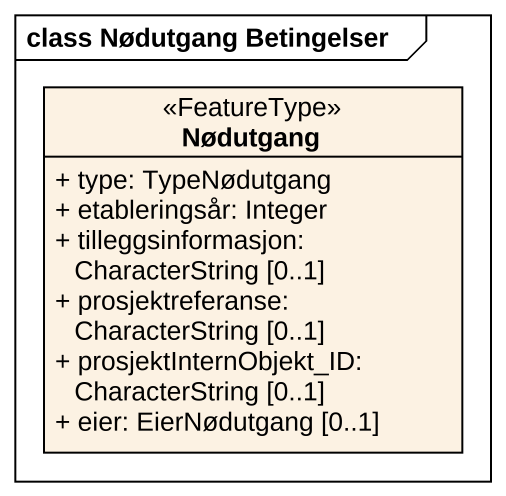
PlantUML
@startuml
mainframe class Nødutgang Betingelser
hide circle
hide empty members
skinparam classAttributeIconSize 0
class Nødutgang <<FeatureType>> {
  + type: TypeNødutgang
  + etableringsår: Integer
  + tilleggsinformasjon: CharacterString [0..1]
  + prosjektreferanse: CharacterString [0..1]
  + prosjektInternObjekt_ID: CharacterString [0..1]
  + eier: EierNødutgang [0..1]
}
@enduml
